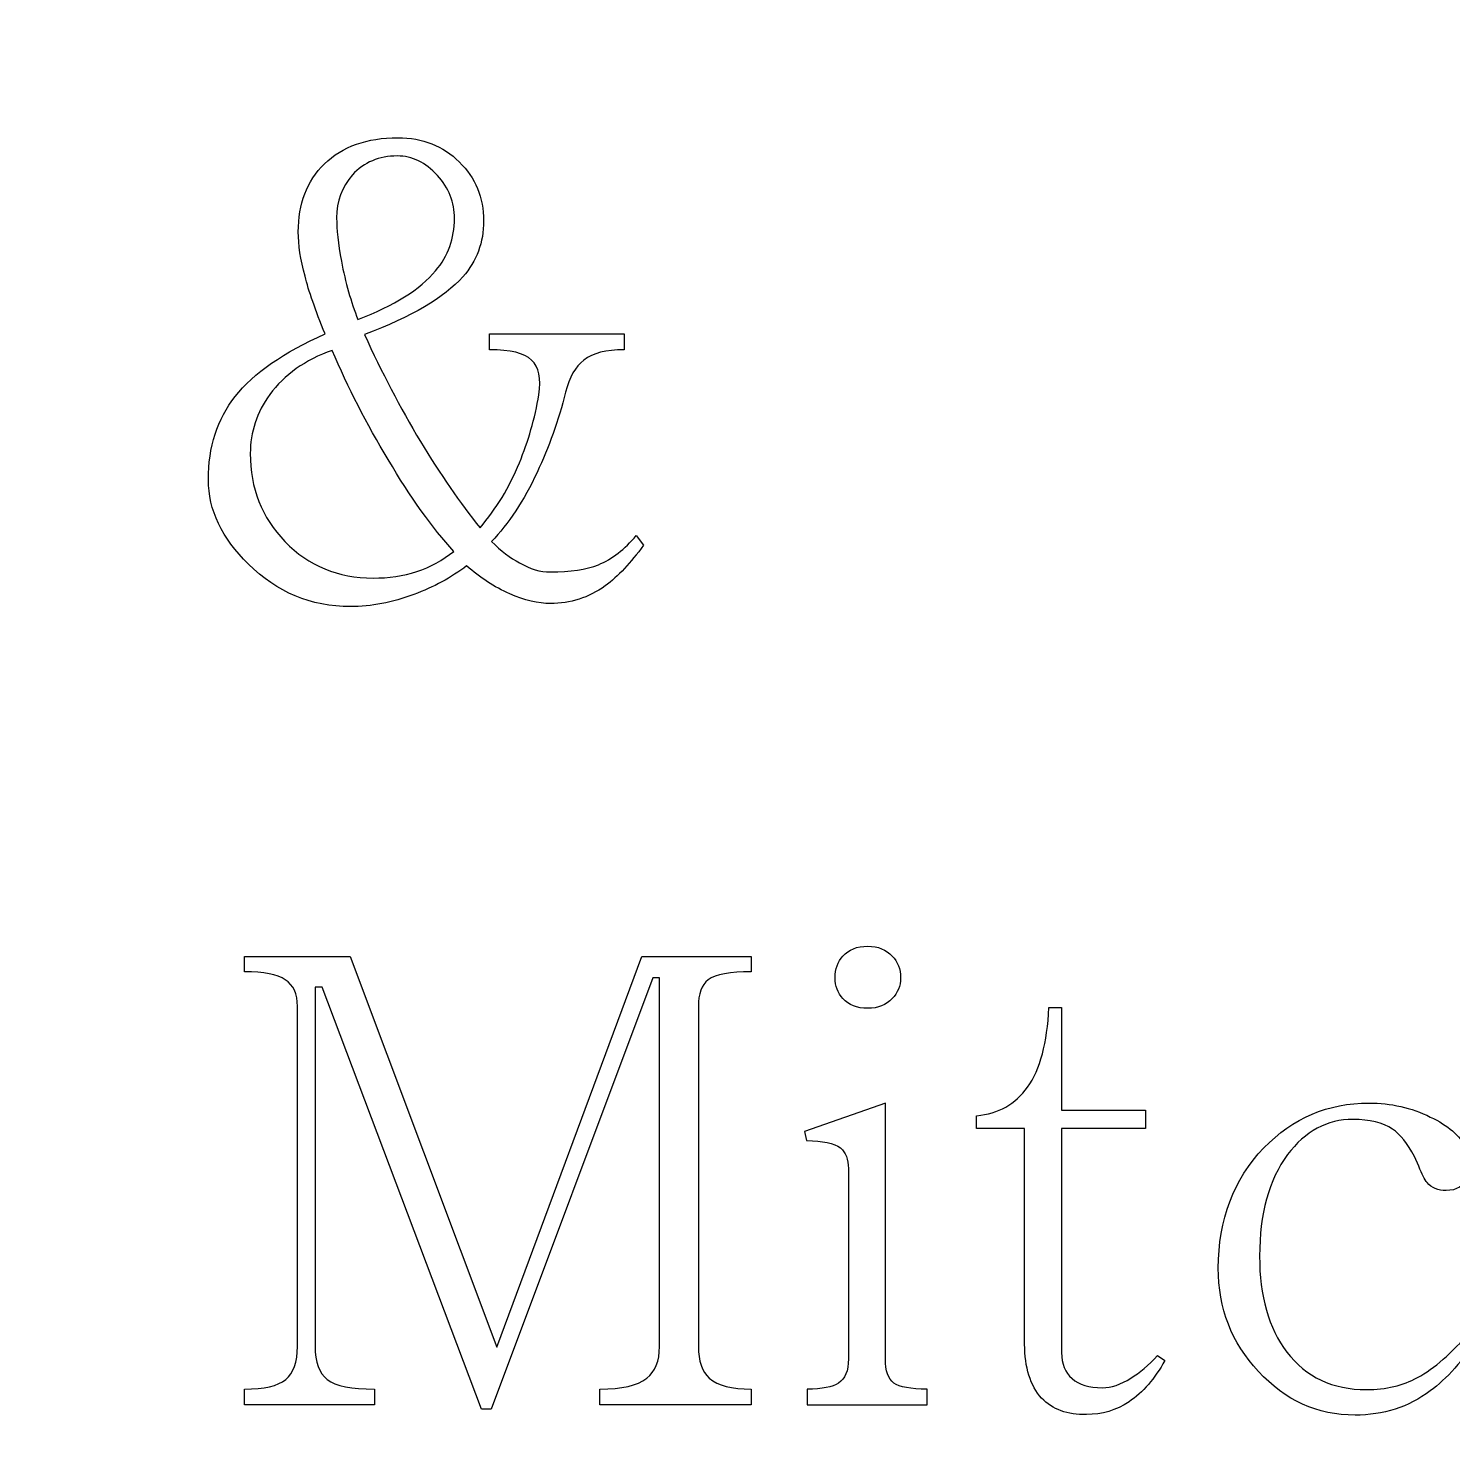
# Model space of a CAD drawing. Header units: millimetres. Extents: x -96 to 58, y -5 to 152.
# Drawn here: x -23.97 to -4.22, y 83.73 to 103.33 of the extents above; entities that cross this region are included whole.
import ezdxf

# ---------------------------------------------------------------- set-up
doc = ezdxf.new("R2010")
doc.units = ezdxf.units.MM
doc.header["$MEASUREMENT"] = 0
doc.layers.add('Capa 1', color=7, linetype='Continuous')

msp = doc.modelspace()

# ---------------------------------------------------------------- linework, layer by layer
at = {"layer": 'Capa 1', "color": 250, "lineweight": 9}
msp.add_open_spline([(-95.1806, 149.5), (-95.1806, 149.5), (57.2195, 149.5), (57.2195, 149.5), (57.2195, 149.5), (57.2195, 149.5), (57.2195, -2.9001), (57.2195, -2.9001), (57.2195, -2.9001), (57.2195, -2.9001), (-95.1806, -2.9001), (-95.1806, -2.9001), (-95.1806, -2.9001), (-95.1806, -2.9001), (-95.1806, 149.5), (-95.1806, 149.5)], degree=3, knots=[0, 0, 0, 0, 0.2, 0.2, 0.2, 0.2, 0.4, 0.4, 0.4, 0.4, 0.6, 0.6, 0.6, 0.6, 1, 1, 1, 1], dxfattribs=at)
at = {"layer": 'Capa 1', "color": 7}
msp.add_open_spline([(-18.9806, 128.6859), (11.6082, 128.6859), (36.4054, 103.8887), (36.4054, 73.2999), (36.4054, 73.2999), (36.4054, 42.7112), (11.6082, 17.9139), (-18.9806, 17.9139), (-18.9806, 17.9139), (-49.5694, 17.9139), (-74.3666, 42.7111), (-74.3666, 73.2999), (-74.3666, 73.2999), (-74.3666, 103.8888), (-49.5694, 128.6859), (-18.9806, 128.6859)], degree=3, knots=[0, 0, 0, 0, 0.2, 0.2, 0.2, 0.2, 0.4, 0.4, 0.4, 0.4, 0.6, 0.6, 0.6, 0.6, 1, 1, 1, 1], dxfattribs=at)
at = {"layer": 'Capa 1', "color": 250}
for points, knots in [([(-17.5778, 98.8729), (-17.2902, 98.8729), (-17.0975, 98.8253), (-16.9954, 98.729), (-16.9954, 98.729), (-16.8948, 98.6342), (-16.8617, 98.4744), (-16.8948, 98.2486), (-16.8948, 98.2486), (-16.9508, 97.918), (-17.0414, 97.6029), (-17.1651, 97.3053), (-17.1651, 97.3053), (-17.3046, 96.9631), (-17.4872, 96.6624), (-17.7116, 96.4036), (-17.7116, 96.4036), (-17.9877, 96.7458), (-18.2624, 97.1456), (-18.5385, 97.6001), (-18.5385, 97.6001), (-18.8189, 98.072), (-19.0778, 98.5665), (-19.3136, 99.0827), (-19.3136, 99.0827), (-18.6622, 99.3303), (-18.2063, 99.5976), (-17.9489, 99.8837), (-17.9489, 99.8837), (-17.7576, 100.104), (-17.6613, 100.3612), (-17.6613, 100.6589), (-17.6613, 100.6589), (-17.6613, 100.9854), (-17.7734, 101.2571), (-17.9992, 101.4771), (-17.9992, 101.4771), (-18.2235, 101.7016), (-18.5068, 101.8137), (-18.8505, 101.8137), (-18.8505, 101.8137), (-19.2777, 101.8137), (-19.617, 101.6929), (-19.8701, 101.4513), (-19.8701, 101.4513), (-20.1117, 101.2099), (-20.2325, 100.8947), (-20.2325, 100.5079), (-20.2325, 100.5079), (-20.2325, 100.3282), (-20.2009, 100.1225), (-20.1391, 99.8924), (-20.1391, 99.8924), (-20.0887, 99.6896), (-19.9967, 99.4236), (-19.8615, 99.0914), (-19.8615, 99.0914), (-20.4339, 98.8383), (-20.8495, 98.5492), (-21.1083, 98.2242), (-21.1083, 98.2242), (-21.3557, 97.9095), (-21.4794, 97.5253), (-21.4794, 97.0694), (-21.4794, 97.0694), (-21.4794, 96.6482), (-21.2939, 96.2583), (-20.9228, 95.8988), (-20.9228, 95.8988), (-20.5302, 95.5064), (-20.0585, 95.3092), (-19.5078, 95.3092), (-19.5078, 95.3092), (-19.2201, 95.3093), (-18.9282, 95.3653), (-18.6305, 95.4775), (-18.6305, 95.4775), (-18.3558, 95.5782), (-18.1114, 95.7104), (-17.8971, 95.8729), (-17.8971, 95.8729), (-17.7116, 95.7106), (-17.5131, 95.581), (-17.2989, 95.4861), (-17.2989, 95.4861), (-17.0918, 95.3957), (-16.9034, 95.3509), (-16.7351, 95.3509), (-16.7351, 95.3509), (-16.459, 95.351), (-16.2059, 95.4329), (-15.9758, 95.5954), (-15.9758, 95.5954), (-15.7961, 95.7306), (-15.6192, 95.9175), (-15.4452, 96.1591), (-15.4452, 96.1591), (-15.4452, 96.1591), (-15.5458, 96.2944), (-15.5458, 96.2944), (-15.5458, 96.2944), (-15.704, 96.1031), (-15.878, 95.9693), (-16.0693, 95.8902), (-16.0693, 95.8902), (-16.2375, 95.8227), (-16.459, 95.7895), (-16.7351, 95.7895), (-16.7351, 95.7895), (-16.8746, 95.7896), (-17.0184, 95.8312), (-17.1637, 95.9161), (-17.1637, 95.9161), (-17.2931, 95.9838), (-17.4225, 96.0815), (-17.552, 96.2109), (-17.552, 96.2109), (-17.3161, 96.4583), (-17.1047, 96.7775), (-16.9192, 97.1715), (-16.9192, 97.1715), (-16.7567, 97.5195), (-16.6244, 97.8906), (-16.5237, 98.2832), (-16.5237, 98.2832), (-16.4734, 98.4903), (-16.3885, 98.6398), (-16.2706, 98.729), (-16.2706, 98.729), (-16.1469, 98.8254), (-15.9614, 98.8728), (-15.7141, 98.8728), (-15.7141, 98.8728), (-15.7141, 98.8728), (-15.7141, 99.0916), (-15.7141, 99.0916), (-15.7141, 99.0916), (-15.7141, 99.0916), (-17.5778, 99.0916), (-17.5778, 99.0916), (-17.5778, 99.0916), (-17.5778, 99.0916), (-17.5778, 98.8729), (-17.5778, 98.8729)], [0, 0, 0, 0, 0.027027, 0.027027, 0.027027, 0.027027, 0.0540541, 0.0540541, 0.0540541, 0.0540541, 0.0810811, 0.0810811, 0.0810811, 0.0810811, 0.1081081, 0.1081081, 0.1081081, 0.1081081, 0.1351351, 0.1351351, 0.1351351, 0.1351351, 0.1621622, 0.1621622, 0.1621622, 0.1621622, 0.1891892, 0.1891892, 0.1891892, 0.1891892, 0.2162162, 0.2162162, 0.2162162, 0.2162162, 0.2432432, 0.2432432, 0.2432432, 0.2432432, 0.2702703, 0.2702703, 0.2702703, 0.2702703, 0.2972973, 0.2972973, 0.2972973, 0.2972973, 0.3243243, 0.3243243, 0.3243243, 0.3243243, 0.3513514, 0.3513514, 0.3513514, 0.3513514, 0.3783784, 0.3783784, 0.3783784, 0.3783784, 0.4054054, 0.4054054, 0.4054054, 0.4054054, 0.4324324, 0.4324324, 0.4324324, 0.4324324, 0.4594595, 0.4594595, 0.4594595, 0.4594595, 0.4864865, 0.4864865, 0.4864865, 0.4864865, 0.5135135, 0.5135135, 0.5135135, 0.5135135, 0.5405405, 0.5405405, 0.5405405, 0.5405405, 0.5675676, 0.5675676, 0.5675676, 0.5675676, 0.5945946, 0.5945946, 0.5945946, 0.5945946, 0.6216216, 0.6216216, 0.6216216, 0.6216216, 0.6486486, 0.6486486, 0.6486486, 0.6486486, 0.6756757, 0.6756757, 0.6756757, 0.6756757, 0.7027027, 0.7027027, 0.7027027, 0.7027027, 0.7297297, 0.7297297, 0.7297297, 0.7297297, 0.7567568, 0.7567568, 0.7567568, 0.7567568, 0.7837838, 0.7837838, 0.7837838, 0.7837838, 0.8108108, 0.8108108, 0.8108108, 0.8108108, 0.8378378, 0.8378378, 0.8378378, 0.8378378, 0.8648649, 0.8648649, 0.8648649, 0.8648649, 0.8918919, 0.8918919, 0.8918919, 0.8918919, 0.9189189, 0.9189189, 0.9189189, 0.9189189, 0.9459459, 0.9459459, 0.9459459, 0.9459459, 1, 1, 1, 1]), ([(-19.4056, 99.2942), (-19.502, 99.5359), (-19.5782, 99.8046), (-19.6343, 100.1023), (-19.6343, 100.1023), (-19.6789, 100.3439), (-19.7005, 100.5438), (-19.7005, 100.7006), (-19.7005, 100.7006), (-19.7005, 100.9323), (-19.6285, 101.1306), (-19.4819, 101.2988), (-19.4819, 101.2988), (-19.3194, 101.473), (-19.1108, 101.5605), (-18.8592, 101.5605), (-18.8592, 101.5605), (-18.6507, 101.5605), (-18.4651, 101.4714), (-18.3026, 101.2916), (-18.3026, 101.2916), (-18.1444, 101.1164), (-18.0668, 100.9177), (-18.0668, 100.6919), (-18.0668, 100.6919), (-18.0668, 100.4173), (-18.1531, 100.1757), (-18.3271, 99.9686), (-18.3271, 99.9686), (-18.5414, 99.7099), (-18.9009, 99.4854), (-19.4056, 99.2942)], [0, 0, 0, 0, 0.1111111, 0.1111111, 0.1111111, 0.1111111, 0.2222222, 0.2222222, 0.2222222, 0.2222222, 0.3333333, 0.3333333, 0.3333333, 0.3333333, 0.4444444, 0.4444444, 0.4444444, 0.4444444, 0.5555556, 0.5555556, 0.5555556, 0.5555556, 0.6666667, 0.6666667, 0.6666667, 0.6666667, 0.7777778, 0.7777778, 0.7777778, 0.7777778, 1, 1, 1, 1]), ([(-18.0754, 96.0757), (-18.2279, 95.9521), (-18.399, 95.8585), (-18.5903, 95.7967), (-18.5903, 95.7967), (-18.7743, 95.735), (-18.9771, 95.7047), (-19.1957, 95.7047), (-19.1957, 95.7047), (-19.6789, 95.7048), (-20.0873, 95.8729), (-20.4181, 96.2109), (-20.4181, 96.2109), (-20.7388, 96.5476), (-20.8984, 96.9544), (-20.8984, 97.4318), (-20.8984, 97.4318), (-20.8984, 97.7297), (-20.8078, 98.0027), (-20.628, 98.2501), (-20.628, 98.2501), (-20.4267, 98.5248), (-20.1376, 98.7304), (-19.7609, 98.8641), (-19.7609, 98.8641), (-19.5423, 98.348), (-19.2834, 97.8417), (-18.9857, 97.3484), (-18.9857, 97.3484), (-18.6765, 96.825), (-18.3731, 96.4007), (-18.0754, 96.0757)], [0, 0, 0, 0, 0.1111111, 0.1111111, 0.1111111, 0.1111111, 0.2222222, 0.2222222, 0.2222222, 0.2222222, 0.3333333, 0.3333333, 0.3333333, 0.3333333, 0.4444444, 0.4444444, 0.4444444, 0.4444444, 0.5555556, 0.5555556, 0.5555556, 0.5555556, 0.6666667, 0.6666667, 0.6666667, 0.6666667, 0.7777778, 0.7777778, 0.7777778, 0.7777778, 1, 1, 1, 1]), ([(-12.3317, 90.5966), (-12.4841, 90.5966), (-12.5992, 90.552), (-12.6768, 90.4614), (-12.6768, 90.4614), (-12.7502, 90.3823), (-12.7876, 90.2816), (-12.7876, 90.1579), (-12.7876, 90.1579), (-12.7876, 90.046), (-12.7502, 89.9509), (-12.6768, 89.8718), (-12.6768, 89.8718), (-12.5992, 89.7813), (-12.4841, 89.7366), (-12.3317, 89.7366), (-12.3317, 89.7366), (-12.1921, 89.7366), (-12.0786, 89.7812), (-11.9952, 89.8718), (-11.9952, 89.8718), (-11.9161, 89.9509), (-11.8773, 90.0458), (-11.8773, 90.1579), (-11.8773, 90.1579), (-11.8773, 90.2817), (-11.9161, 90.3823), (-11.9952, 90.4614), (-11.9952, 90.4614), (-12.0786, 90.552), (-12.1922, 90.5966), (-12.3317, 90.5966)], [0, 0, 0, 0, 0.1111111, 0.1111111, 0.1111111, 0.1111111, 0.2222222, 0.2222222, 0.2222222, 0.2222222, 0.3333333, 0.3333333, 0.3333333, 0.3333333, 0.4444444, 0.4444444, 0.4444444, 0.4444444, 0.5555556, 0.5555556, 0.5555556, 0.5555556, 0.6666667, 0.6666667, 0.6666667, 0.6666667, 0.7777778, 0.7777778, 0.7777778, 0.7777778, 1, 1, 1, 1]), ([(-20.9775, 84.2345), (-20.9775, 84.2345), (-19.1741, 84.2345), (-19.1741, 84.2345), (-19.1741, 84.2345), (-19.1741, 84.2345), (-19.1741, 84.4532), (-19.1741, 84.4532), (-19.1741, 84.4532), (-19.4934, 84.4532), (-19.7134, 84.4976), (-19.8313, 84.5882), (-19.8313, 84.5882), (-19.9435, 84.6774), (-19.9996, 84.8298), (-19.9996, 85.0427), (-19.9996, 85.0427), (-19.9996, 85.0427), (-19.9996, 90.0315), (-19.9996, 90.0315), (-19.9996, 90.0315), (-19.9996, 90.0315), (-19.8989, 90.0315), (-19.8989, 90.0315), (-19.8989, 90.0315), (-19.8989, 90.0315), (-17.6914, 84.1756), (-17.6914, 84.1756), (-17.6914, 84.1756), (-17.6914, 84.1756), (-17.5563, 84.1756), (-17.5563, 84.1756), (-17.5563, 84.1756), (-17.5563, 84.1756), (-15.3143, 90.1579), (-15.3143, 90.1579), (-15.3143, 90.1579), (-15.3143, 90.1579), (-15.2223, 90.1579), (-15.2223, 90.1579), (-15.2223, 90.1579), (-15.2223, 90.1579), (-15.2223, 85.0428), (-15.2223, 85.0428), (-15.2223, 85.0428), (-15.2223, 84.8414), (-15.2812, 84.6947), (-15.3991, 84.6041), (-15.3991, 84.6041), (-15.5286, 84.5034), (-15.7443, 84.4531), (-16.0477, 84.4531), (-16.0477, 84.4531), (-16.0477, 84.4531), (-16.0477, 84.2345), (-16.0477, 84.2345), (-16.0477, 84.2345), (-16.0477, 84.2345), (-13.9495, 84.2345), (-13.9495, 84.2345), (-13.9495, 84.2345), (-13.9495, 84.2345), (-13.9495, 84.4532), (-13.9495, 84.4532), (-13.9495, 84.4532), (-14.2199, 84.4532), (-14.4126, 84.5034), (-14.532, 84.6041), (-14.532, 84.6041), (-14.6326, 84.7005), (-14.683, 84.8457), (-14.683, 85.0427), (-14.683, 85.0427), (-14.683, 85.0427), (-14.683, 89.7626), (-14.683, 89.7626), (-14.683, 89.7626), (-14.683, 89.9366), (-14.6384, 90.0601), (-14.5478, 90.1321), (-14.5478, 90.1321), (-14.4414, 90.2055), (-14.2415, 90.2428), (-13.9495, 90.2428), (-13.9495, 90.2428), (-13.9495, 90.2428), (-13.9495, 90.4528), (-13.9495, 90.4528), (-13.9495, 90.4528), (-13.9495, 90.4528), (-15.4667, 90.4528), (-15.4667, 90.4528), (-15.4667, 90.4528), (-15.4667, 90.4528), (-17.48, 85.034), (-17.48, 85.034), (-17.48, 85.034), (-17.48, 85.034), (-19.5106, 90.4528), (-19.5106, 90.4528), (-19.5106, 90.4528), (-19.5106, 90.4528), (-20.9775, 90.4528), (-20.9775, 90.4528), (-20.9775, 90.4528), (-20.9775, 90.4528), (-20.9775, 90.2428), (-20.9775, 90.2428), (-20.9775, 90.2428), (-20.7129, 90.2428), (-20.5245, 90.2054), (-20.4123, 90.1321), (-20.4123, 90.1321), (-20.3001, 90.0603), (-20.244, 89.9365), (-20.244, 89.7625), (-20.244, 89.7625), (-20.244, 89.7625), (-20.244, 85.0428), (-20.244, 85.0428), (-20.244, 85.0428), (-20.244, 84.8298), (-20.2972, 84.6774), (-20.4037, 84.5882), (-20.4037, 84.5882), (-20.5158, 84.4977), (-20.7071, 84.4531), (-20.9775, 84.4531), (-20.9775, 84.4531), (-20.9775, 84.4531), (-20.9775, 84.2345), (-20.9775, 84.2345)], [0, 0, 0, 0, 0.0294118, 0.0294118, 0.0294118, 0.0294118, 0.0588235, 0.0588235, 0.0588235, 0.0588235, 0.0882353, 0.0882353, 0.0882353, 0.0882353, 0.1176471, 0.1176471, 0.1176471, 0.1176471, 0.1470588, 0.1470588, 0.1470588, 0.1470588, 0.1764706, 0.1764706, 0.1764706, 0.1764706, 0.2058824, 0.2058824, 0.2058824, 0.2058824, 0.2352941, 0.2352941, 0.2352941, 0.2352941, 0.2647059, 0.2647059, 0.2647059, 0.2647059, 0.2941176, 0.2941176, 0.2941176, 0.2941176, 0.3235294, 0.3235294, 0.3235294, 0.3235294, 0.3529412, 0.3529412, 0.3529412, 0.3529412, 0.3823529, 0.3823529, 0.3823529, 0.3823529, 0.4117647, 0.4117647, 0.4117647, 0.4117647, 0.4411765, 0.4411765, 0.4411765, 0.4411765, 0.4705882, 0.4705882, 0.4705882, 0.4705882, 0.5, 0.5, 0.5, 0.5, 0.5294118, 0.5294118, 0.5294118, 0.5294118, 0.5588235, 0.5588235, 0.5588235, 0.5588235, 0.5882353, 0.5882353, 0.5882353, 0.5882353, 0.6176471, 0.6176471, 0.6176471, 0.6176471, 0.6470588, 0.6470588, 0.6470588, 0.6470588, 0.6764706, 0.6764706, 0.6764706, 0.6764706, 0.7058824, 0.7058824, 0.7058824, 0.7058824, 0.7352941, 0.7352941, 0.7352941, 0.7352941, 0.7647059, 0.7647059, 0.7647059, 0.7647059, 0.7941176, 0.7941176, 0.7941176, 0.7941176, 0.8235294, 0.8235294, 0.8235294, 0.8235294, 0.8529412, 0.8529412, 0.8529412, 0.8529412, 0.8823529, 0.8823529, 0.8823529, 0.8823529, 0.9117647, 0.9117647, 0.9117647, 0.9117647, 0.9411765, 0.9411765, 0.9411765, 0.9411765, 1, 1, 1, 1]), ([(-10.8232, 88.0685), (-10.8232, 88.0685), (-10.1574, 88.0685), (-10.1574, 88.0685), (-10.1574, 88.0685), (-10.1574, 88.0685), (-10.1574, 85.0787), (-10.1574, 85.0787), (-10.1574, 85.0787), (-10.1574, 84.7523), (-10.0783, 84.502), (-9.9215, 84.3279), (-9.9215, 84.3279), (-9.7705, 84.1712), (-9.562, 84.095), (-9.2988, 84.1007), (-9.2988, 84.1007), (-9.0845, 84.1008), (-8.889, 84.1597), (-8.7092, 84.2776), (-8.7092, 84.2776), (-8.5179, 84.4072), (-8.3526, 84.5983), (-8.2116, 84.85), (-8.2116, 84.85), (-8.2116, 84.85), (-8.3123, 84.9178), (-8.3123, 84.9178), (-8.3123, 84.9178), (-8.436, 84.7824), (-8.5596, 84.6788), (-8.6833, 84.6069), (-8.6833, 84.6069), (-8.8242, 84.5163), (-8.9551, 84.4718), (-9.0788, 84.4718), (-9.0788, 84.4718), (-9.2643, 84.4719), (-9.4052, 84.5135), (-9.5001, 84.5983), (-9.5001, 84.5983), (-9.5965, 84.6818), (-9.644, 84.8025), (-9.644, 84.9607), (-9.644, 84.9607), (-9.644, 84.9607), (-9.644, 88.0685), (-9.644, 88.0685), (-9.644, 88.0685), (-9.644, 88.0685), (-8.4805, 88.0685), (-8.4805, 88.0685), (-8.4805, 88.0685), (-8.4805, 88.0685), (-8.4805, 88.3216), (-8.4805, 88.3216), (-8.4805, 88.3216), (-8.4805, 88.3216), (-9.644, 88.3216), (-9.644, 88.3216), (-9.644, 88.3216), (-9.644, 88.3216), (-9.644, 89.7467), (-9.644, 89.7467), (-9.644, 89.7467), (-9.644, 89.7467), (-9.8208, 89.7467), (-9.8208, 89.7467), (-9.8208, 89.7467), (-9.8438, 89.2578), (-9.9416, 88.8895), (-10.1156, 88.6422), (-10.1156, 88.6422), (-10.2839, 88.4065), (-10.5197, 88.274), (-10.8232, 88.2453), (-10.8232, 88.2453), (-10.8232, 88.2453), (-10.8232, 88.0685), (-10.8232, 88.0685)], [0, 0, 0, 0, 0.047619, 0.047619, 0.047619, 0.047619, 0.0952381, 0.0952381, 0.0952381, 0.0952381, 0.1428571, 0.1428571, 0.1428571, 0.1428571, 0.1904762, 0.1904762, 0.1904762, 0.1904762, 0.2380952, 0.2380952, 0.2380952, 0.2380952, 0.2857143, 0.2857143, 0.2857143, 0.2857143, 0.3333333, 0.3333333, 0.3333333, 0.3333333, 0.3809524, 0.3809524, 0.3809524, 0.3809524, 0.4285714, 0.4285714, 0.4285714, 0.4285714, 0.4761905, 0.4761905, 0.4761905, 0.4761905, 0.5238095, 0.5238095, 0.5238095, 0.5238095, 0.5714286, 0.5714286, 0.5714286, 0.5714286, 0.6190476, 0.6190476, 0.6190476, 0.6190476, 0.6666667, 0.6666667, 0.6666667, 0.6666667, 0.7142857, 0.7142857, 0.7142857, 0.7142857, 0.7619048, 0.7619048, 0.7619048, 0.7619048, 0.8095238, 0.8095238, 0.8095238, 0.8095238, 0.8571429, 0.8571429, 0.8571429, 0.8571429, 0.9047619, 0.9047619, 0.9047619, 0.9047619, 1, 1, 1, 1]), ([(-13.1744, 84.2345), (-13.1744, 84.2345), (-13.1744, 84.4532), (-13.1744, 84.4532), (-13.1744, 84.4532), (-12.9673, 84.4532), (-12.8206, 84.4818), (-12.7372, 84.5379), (-12.7372, 84.5379), (-12.6466, 84.5941), (-12.6021, 84.7062), (-12.6021, 84.8744), (-12.6021, 84.8744), (-12.6021, 84.8744), (-12.6021, 87.5119), (-12.6021, 87.5119), (-12.6021, 87.5119), (-12.6021, 87.6413), (-12.638, 87.7376), (-12.7114, 87.7995), (-12.7114, 87.7995), (-12.8018, 87.8671), (-12.9587, 87.9001), (-13.183, 87.9001), (-13.183, 87.9001), (-13.183, 87.9001), (-13.2089, 88.0269), (-13.2089, 88.0269), (-13.2089, 88.0269), (-13.2089, 88.0269), (-12.0887, 88.4224), (-12.0887, 88.4224), (-12.0887, 88.4224), (-12.0887, 88.4224), (-12.0887, 84.8745), (-12.0887, 84.8745), (-12.0887, 84.8745), (-12.0887, 84.7062), (-12.0498, 84.594), (-11.9707, 84.5379), (-11.9707, 84.5379), (-11.8916, 84.4818), (-11.7378, 84.4531), (-11.5077, 84.4531), (-11.5077, 84.4531), (-11.5077, 84.4531), (-11.5077, 84.2345), (-11.5077, 84.2345), (-11.5077, 84.2345), (-11.5077, 84.2345), (-13.1744, 84.2345), (-13.1744, 84.2345)], [0, 0, 0, 0, 0.0714286, 0.0714286, 0.0714286, 0.0714286, 0.1428571, 0.1428571, 0.1428571, 0.1428571, 0.2142857, 0.2142857, 0.2142857, 0.2142857, 0.2857143, 0.2857143, 0.2857143, 0.2857143, 0.3571429, 0.3571429, 0.3571429, 0.3571429, 0.4285714, 0.4285714, 0.4285714, 0.4285714, 0.5, 0.5, 0.5, 0.5, 0.5714286, 0.5714286, 0.5714286, 0.5714286, 0.6428571, 0.6428571, 0.6428571, 0.6428571, 0.7142857, 0.7142857, 0.7142857, 0.7142857, 0.7857143, 0.7857143, 0.7857143, 0.7857143, 0.8571429, 0.8571429, 0.8571429, 0.8571429, 1, 1, 1, 1]), ([(-3.847, 85.1866), (-3.847, 85.1866), (-3.9736, 85.2541), (-3.9736, 85.2541), (-3.9736, 85.2541), (-4.2325, 84.9507), (-4.4769, 84.7378), (-4.707, 84.6141), (-4.707, 84.6141), (-4.9098, 84.502), (-5.1456, 84.4459), (-5.4146, 84.4459), (-5.4146, 84.4459), (-5.8877, 84.4461), (-6.2558, 84.6199), (-6.519, 84.9679), (-6.519, 84.9679), (-6.7721, 85.3001), (-6.8987, 85.743), (-6.8987, 86.2996), (-6.8987, 86.2996), (-6.8987, 86.8835), (-6.7692, 87.3522), (-6.5104, 87.706), (-6.5104, 87.706), (-6.2645, 88.0324), (-5.961, 88.195), (-5.6015, 88.195), (-5.6015, 88.195), (-5.3714, 88.1952), (-5.1888, 88.1504), (-5.0536, 88.0598), (-5.0536, 88.0598), (-4.9472, 87.9866), (-4.8451, 87.8613), (-4.7502, 87.6816), (-4.7502, 87.6816), (-4.7502, 87.6816), (-4.6912, 87.5465), (-4.6912, 87.5465), (-4.6912, 87.5465), (-4.6466, 87.4343), (-4.6064, 87.358), (-4.5733, 87.3192), (-4.5733, 87.3192), (-4.5114, 87.2458), (-4.4237, 87.2084), (-4.3115, 87.2084), (-4.3115, 87.2084), (-4.1649, 87.2085), (-4.0642, 87.2703), (-4.0081, 87.3939), (-4.0081, 87.3939), (-3.952, 87.5119), (-3.9635, 87.6499), (-4.0412, 87.8067), (-4.0412, 87.8067), (-4.1203, 87.9707), (-4.2828, 88.1101), (-4.5301, 88.228), (-4.5301, 88.228), (-4.7947, 88.3577), (-5.078, 88.4222), (-5.3815, 88.4222), (-5.3815, 88.4222), (-5.9481, 88.4224), (-6.4342, 88.2151), (-6.8397, 87.7995), (-6.8397, 87.7995), (-7.2611, 87.3609), (-7.471, 86.8043), (-7.471, 86.1313), (-7.471, 86.1313), (-7.471, 85.575), (-7.2855, 85.0973), (-6.9145, 84.699), (-6.9145, 84.699), (-6.5435, 84.2951), (-6.0976, 84.0921), (-5.5742, 84.0921), (-5.5742, 84.0921), (-5.1816, 84.0923), (-4.8336, 84.2043), (-4.5301, 84.4286), (-4.5301, 84.4286), (-4.3044, 84.5971), (-4.0771, 84.85), (-3.847, 85.1866)], [0, 0, 0, 0, 0.0434783, 0.0434783, 0.0434783, 0.0434783, 0.0869565, 0.0869565, 0.0869565, 0.0869565, 0.1304348, 0.1304348, 0.1304348, 0.1304348, 0.173913, 0.173913, 0.173913, 0.173913, 0.2173913, 0.2173913, 0.2173913, 0.2173913, 0.2608696, 0.2608696, 0.2608696, 0.2608696, 0.3043478, 0.3043478, 0.3043478, 0.3043478, 0.3478261, 0.3478261, 0.3478261, 0.3478261, 0.3913043, 0.3913043, 0.3913043, 0.3913043, 0.4347826, 0.4347826, 0.4347826, 0.4347826, 0.4782609, 0.4782609, 0.4782609, 0.4782609, 0.5217391, 0.5217391, 0.5217391, 0.5217391, 0.5652174, 0.5652174, 0.5652174, 0.5652174, 0.6086957, 0.6086957, 0.6086957, 0.6086957, 0.6521739, 0.6521739, 0.6521739, 0.6521739, 0.6956522, 0.6956522, 0.6956522, 0.6956522, 0.7391304, 0.7391304, 0.7391304, 0.7391304, 0.7826087, 0.7826087, 0.7826087, 0.7826087, 0.826087, 0.826087, 0.826087, 0.826087, 0.8695652, 0.8695652, 0.8695652, 0.8695652, 0.9130435, 0.9130435, 0.9130435, 0.9130435, 1, 1, 1, 1])]:
    msp.add_open_spline(points, degree=3, knots=knots, dxfattribs=at)

doc.saveas('drawing.dxf')
